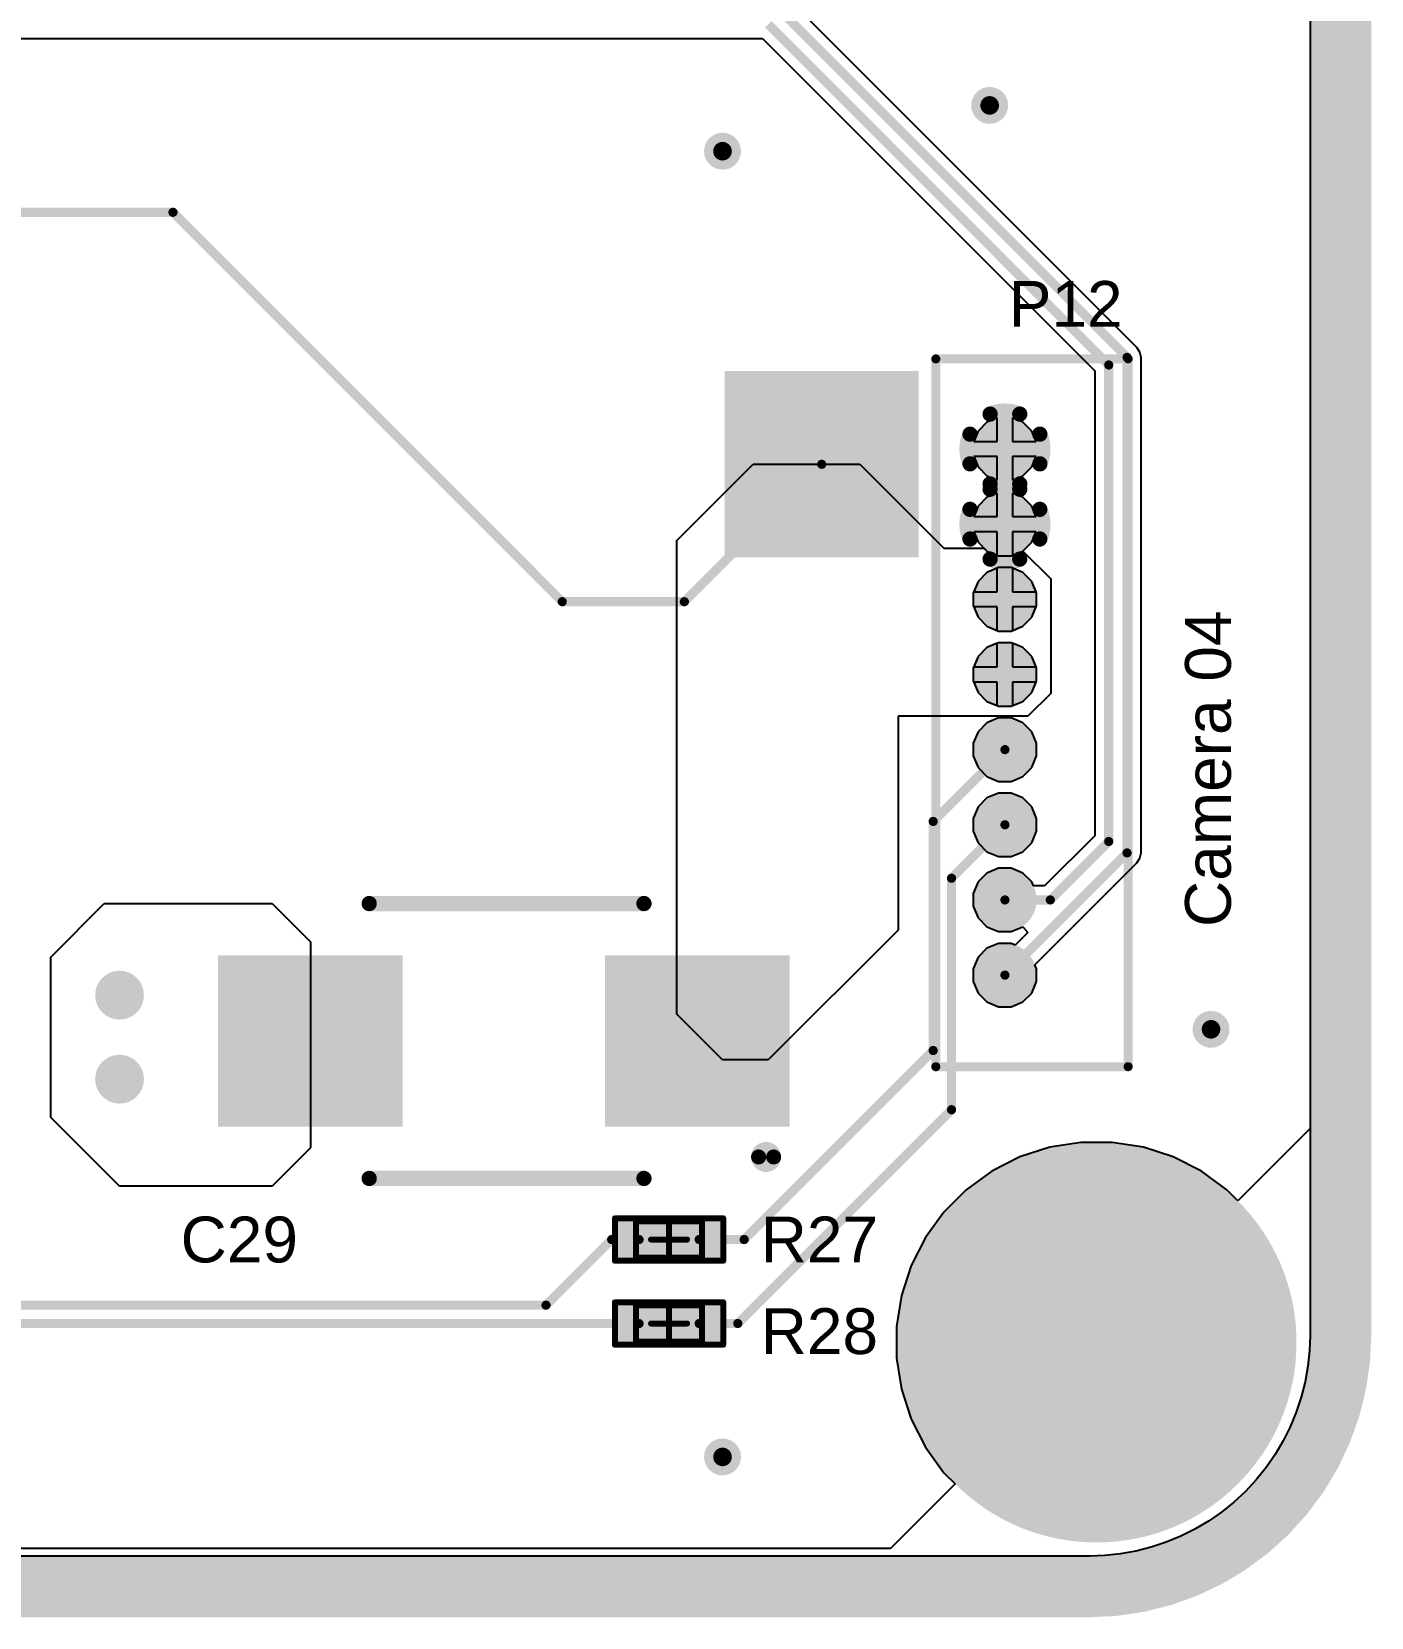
# Model space of a CAD drawing. Header units: millimetres. Extents: x -0.02 to 3.95, y -0.02 to 3.95.
# Drawn here: x 3.077 to 3.955, y -0.02 to 1.018 of the extents above; entities that cross this region are included whole.
import ezdxf

# ---------------------------------------------------------------- set-up
doc = ezdxf.new("R2010")
doc.units = ezdxf.units.MM
doc.header["$MEASUREMENT"] = 0
for name, color, linetype in [('BottomLayer', 5, 'Continuous'), ('BottomSolder', 6, 'Continuous'), ('InternalPlane1', 76, 'Continuous'), ('InternalPlane2', 16, 'Continuous'), ('Mechanical13', 56, 'Continuous'), ('Mechanical15', 56, 'Continuous'), ('MultiLayer', 9, 'Continuous'), ('PadHoleLayer', 156, 'Continuous'), ('TopLayer', 1, 'Continuous'), ('TopOverlay', 2, 'Continuous'), ('TopPaste', 8, 'Continuous'), ('TopSolder', 216, 'Continuous'), ('ViaHoleLayer', 16, 'Continuous')]:
    doc.layers.add(name, color=color, linetype=linetype)
doc.styles.add('Arial', font='', dxfattribs={"height": 0.2})
doc.styles.get('Arial').set_extended_font_data('Arial')

# ---------------------------------------------------------------- blocks, each defined once
blk = doc.blocks.new('0530470810_15')
at = {"layer": 'BottomLayer'}
h = blk.add_hatch(color=5, dxfattribs=at)
edge = h.paths.add_edge_path()
edge.add_arc((0, 0), 0.0147638, 0, 360)
h = blk.add_hatch(color=5, dxfattribs=at)
edge = h.paths.add_edge_path()
edge.add_arc((0.0492126, 0), 0.0147638, 0, 360)
h = blk.add_hatch(color=5, dxfattribs=at)
edge = h.paths.add_edge_path()
edge.add_arc((0.0984252, 0), 0.0147638, 0, 360)
h = blk.add_hatch(color=5, dxfattribs=at)
edge = h.paths.add_edge_path()
edge.add_arc((0.1476378, 0), 0.0147638, 0, 360)
h = blk.add_hatch(color=5, dxfattribs=at)
edge = h.paths.add_edge_path()
edge.add_arc((0.1968504, 0), 0.0147638, 0, 360)
h = blk.add_hatch(color=5, dxfattribs=at)
edge = h.paths.add_edge_path()
edge.add_arc((0.246063, 0), 0.0147638, 0, 360)
h = blk.add_hatch(color=5, dxfattribs=at)
edge = h.paths.add_edge_path()
edge.add_arc((0.2952756, 0), 0.0147638, 0, 360)
h = blk.add_hatch(color=5, dxfattribs=at)
edge = h.paths.add_edge_path()
edge.add_arc((0.3444882, 0), 0.0147638, 0, 360)
at = {"layer": 'BottomSolder'}
h = blk.add_hatch(color=6, dxfattribs=at)
edge = h.paths.add_edge_path()
edge.add_arc((0, 0), 0.0207638, 0, 360)
h = blk.add_hatch(color=6, dxfattribs=at)
edge = h.paths.add_edge_path()
edge.add_arc((0.0492126, 0), 0.0207638, 0, 360)
h = blk.add_hatch(color=6, dxfattribs=at)
edge = h.paths.add_edge_path()
edge.add_arc((0.0984252, 0), 0.0207638, 0, 360)
h = blk.add_hatch(color=6, dxfattribs=at)
edge = h.paths.add_edge_path()
edge.add_arc((0.1476378, 0), 0.0207638, 0, 360)
h = blk.add_hatch(color=6, dxfattribs=at)
edge = h.paths.add_edge_path()
edge.add_arc((0.1968504, 0), 0.0207638, 0, 360)
h = blk.add_hatch(color=6, dxfattribs=at)
edge = h.paths.add_edge_path()
edge.add_arc((0.246063, 0), 0.0207638, 0, 360)
h = blk.add_hatch(color=6, dxfattribs=at)
edge = h.paths.add_edge_path()
edge.add_arc((0.2952756, 0), 0.0207638, 0, 360)
h = blk.add_hatch(color=6, dxfattribs=at)
edge = h.paths.add_edge_path()
edge.add_arc((0.3444882, 0), 0.0207638, 0, 360)
at = {"layer": 'InternalPlane1'}
h = blk.add_hatch(color=76, dxfattribs=at)
edge = h.paths.add_edge_path()
edge.add_arc((0, 0), 0.0158425, 0, 360)
h = blk.add_hatch(color=76, dxfattribs=at)
edge = h.paths.add_edge_path()
edge.add_arc((0.0492126, 0), 0.0158425, 0, 360)
h = blk.add_hatch(color=76, dxfattribs=at)
edge = h.paths.add_edge_path()
edge.add_arc((0.0984252, 0), 0.0158425, 0, 360)
h = blk.add_hatch(color=76, dxfattribs=at)
edge = h.paths.add_edge_path()
edge.add_arc((0.1476378, 0), 0.0158425, 0, 360)
h = blk.add_hatch(color=76, dxfattribs=at)
edge = h.paths.add_edge_path()
edge.add_arc((0.1968504, 0), 0.0158425, 0, 360)
h = blk.add_hatch(color=76, dxfattribs=at)
edge = h.paths.add_edge_path()
edge.add_arc((0.246063, 0), 0.0158425, 0, 360)
at = {"layer": 'InternalPlane2'}
h = blk.add_hatch(color=16, dxfattribs=at)
edge = h.paths.add_edge_path()
edge.add_arc((0, 0), 0.0158425, 0, 360)
h = blk.add_hatch(color=16, dxfattribs=at)
edge = h.paths.add_edge_path()
edge.add_arc((0.0492126, 0), 0.0158425, 0, 360)
h = blk.add_hatch(color=16, dxfattribs=at)
edge = h.paths.add_edge_path()
edge.add_arc((0.0984252, 0), 0.0158425, 0, 360)
h = blk.add_hatch(color=16, dxfattribs=at)
edge = h.paths.add_edge_path()
edge.add_arc((0.1476378, 0), 0.0158425, 0, 360)
h = blk.add_hatch(color=16, dxfattribs=at)
edge = h.paths.add_edge_path()
edge.add_arc((0.1968504, 0), 0.0158425, 0, 360)
h = blk.add_hatch(color=16, dxfattribs=at)
edge = h.paths.add_edge_path()
edge.add_arc((0.246063, 0), 0.0158425, 0, 360)
h = blk.add_hatch(color=16, dxfattribs=at)
edge = h.paths.add_edge_path()
edge.add_arc((0.2952756, 0), 0.0158425, 0, 360)
h = blk.add_hatch(color=16, dxfattribs=at)
edge = h.paths.add_edge_path()
edge.add_arc((0.3444882, 0), 0.0158425, 0, 360)
at = {"layer": 'MultiLayer'}
h = blk.add_hatch(color=9, dxfattribs=at)
edge = h.paths.add_edge_path()
edge.add_arc((0, 0), 0.0147638, 0, 360)
h = blk.add_hatch(color=9, dxfattribs=at)
edge = h.paths.add_edge_path()
edge.add_arc((0.0492126, 0), 0.0147638, 0, 360)
h = blk.add_hatch(color=9, dxfattribs=at)
edge = h.paths.add_edge_path()
edge.add_arc((0.0984252, 0), 0.0147638, 0, 360)
h = blk.add_hatch(color=9, dxfattribs=at)
edge = h.paths.add_edge_path()
edge.add_arc((0.1476378, 0), 0.0147638, 0, 360)
h = blk.add_hatch(color=9, dxfattribs=at)
edge = h.paths.add_edge_path()
edge.add_arc((0.1968504, 0), 0.0147638, 0, 360)
h = blk.add_hatch(color=9, dxfattribs=at)
edge = h.paths.add_edge_path()
edge.add_arc((0.246063, 0), 0.0147638, 0, 360)
h = blk.add_hatch(color=9, dxfattribs=at)
edge = h.paths.add_edge_path()
edge.add_arc((0.2952756, 0), 0.0147638, 0, 360)
h = blk.add_hatch(color=9, dxfattribs=at)
edge = h.paths.add_edge_path()
edge.add_arc((0.3444882, 0), 0.0147638, 0, 360)
at = {"layer": 'PadHoleLayer'}
h = blk.add_hatch(color=156, dxfattribs=at)
edge = h.paths.add_edge_path()
edge.add_arc((0, 0), 0.0098425, 0, 360)
h = blk.add_hatch(color=156, dxfattribs=at)
edge = h.paths.add_edge_path()
edge.add_arc((0.0492126, 0), 0.0098425, 0, 360)
h = blk.add_hatch(color=156, dxfattribs=at)
edge = h.paths.add_edge_path()
edge.add_arc((0.0984252, 0), 0.0098425, 0, 360)
h = blk.add_hatch(color=156, dxfattribs=at)
edge = h.paths.add_edge_path()
edge.add_arc((0.1476378, 0), 0.0098425, 0, 360)
h = blk.add_hatch(color=156, dxfattribs=at)
edge = h.paths.add_edge_path()
edge.add_arc((0.1968504, 0), 0.0098425, 0, 360)
h = blk.add_hatch(color=156, dxfattribs=at)
edge = h.paths.add_edge_path()
edge.add_arc((0.246063, 0), 0.0098425, 0, 360)
h = blk.add_hatch(color=156, dxfattribs=at)
edge = h.paths.add_edge_path()
edge.add_arc((0.2952756, 0), 0.0098425, 0, 360)
h = blk.add_hatch(color=156, dxfattribs=at)
edge = h.paths.add_edge_path()
edge.add_arc((0.3444882, 0), 0.0098425, 0, 360)
at = {"layer": 'TopLayer'}
h = blk.add_hatch(color=1, dxfattribs=at)
edge = h.paths.add_edge_path()
edge.add_arc((0, 0), 0.0147638, 0, 360)
h = blk.add_hatch(color=1, dxfattribs=at)
edge = h.paths.add_edge_path()
edge.add_arc((0.0492126, 0), 0.0147638, 0, 360)
h = blk.add_hatch(color=1, dxfattribs=at)
edge = h.paths.add_edge_path()
edge.add_arc((0.0984252, 0), 0.0147638, 0, 360)
h = blk.add_hatch(color=1, dxfattribs=at)
edge = h.paths.add_edge_path()
edge.add_arc((0.1476378, 0), 0.0147638, 0, 360)
h = blk.add_hatch(color=1, dxfattribs=at)
edge = h.paths.add_edge_path()
edge.add_arc((0.1968504, 0), 0.0147638, 0, 360)
h = blk.add_hatch(color=1, dxfattribs=at)
edge = h.paths.add_edge_path()
edge.add_arc((0.246063, 0), 0.0147638, 0, 360)
h = blk.add_hatch(color=1, dxfattribs=at)
edge = h.paths.add_edge_path()
edge.add_arc((0.2952756, 0), 0.0147638, 0, 360)
h = blk.add_hatch(color=1, dxfattribs=at)
edge = h.paths.add_edge_path()
edge.add_arc((0.3444882, 0), 0.0147638, 0, 360)
at = {"layer": 'TopSolder'}
h = blk.add_hatch(color=216, dxfattribs=at)
edge = h.paths.add_edge_path()
edge.add_arc((0, 0), 0.0207638, 0, 360)
h = blk.add_hatch(color=216, dxfattribs=at)
edge = h.paths.add_edge_path()
edge.add_arc((0.0492126, 0), 0.0207638, 0, 360)
h = blk.add_hatch(color=216, dxfattribs=at)
edge = h.paths.add_edge_path()
edge.add_arc((0.0984252, 0), 0.0207638, 0, 360)
h = blk.add_hatch(color=216, dxfattribs=at)
edge = h.paths.add_edge_path()
edge.add_arc((0.1476378, 0), 0.0207638, 0, 360)
h = blk.add_hatch(color=216, dxfattribs=at)
edge = h.paths.add_edge_path()
edge.add_arc((0.1968504, 0), 0.0207638, 0, 360)
h = blk.add_hatch(color=216, dxfattribs=at)
edge = h.paths.add_edge_path()
edge.add_arc((0.246063, 0), 0.0207638, 0, 360)
h = blk.add_hatch(color=216, dxfattribs=at)
edge = h.paths.add_edge_path()
edge.add_arc((0.2952756, 0), 0.0207638, 0, 360)
h = blk.add_hatch(color=216, dxfattribs=at)
edge = h.paths.add_edge_path()
edge.add_arc((0.3444882, 0), 0.0207638, 0, 360)
at = {"layer": 'InternalPlane1', "const_width": 0.01}
for points in [[(0.2855689, 0.0228676, -0.2034522994236994), (0.3049823, 0.0228676)], [(0.3347815, 0.0228676, -0.2034522994236994), (0.3541949, 0.0228676)], [(0.272408, -0.0097067, -0.2034522994236993), (0.272408, 0.0097067)], [(0.3181432, 0.0097067, -0.2034522994236993), (0.3181432, -0.0097067)], [(0.3216206, -0.0097067, -0.2034522994236993), (0.3216206, 0.0097067)], [(0.3673558, 0.0097067, -0.2034522994236993), (0.3673558, -0.0097067)], [(0.3049823, -0.0228676, -0.2034522994236993), (0.2855689, -0.0228676)], [(0.3541949, -0.0228676, -0.2034522994236993), (0.3347815, -0.0228676)]]:
    blk.add_lwpolyline(points, format="xyb", dxfattribs=at)
at = {"layer": 'InternalPlane1', "const_width": 0.005}
for points in [[(0.2830689, 0.0228676, 1), (0.2880689, 0.0228676, 1)], [(0.3024823, 0.0228676, 1), (0.3074823, 0.0228676, 1)], [(0.3322815, 0.0228676, 1), (0.3372815, 0.0228676, 1)], [(0.3516949, 0.0228676, 1), (0.3566949, 0.0228676, 1)], [(0.269908, 0.0097067, 1), (0.274908, 0.0097067, 1)], [(0.3156432, 0.0097067, 1), (0.3206432, 0.0097067, 1)], [(0.3191206, 0.0097067, 1), (0.3241206, 0.0097067, 1)], [(0.3648558, 0.0097067, 1), (0.3698558, 0.0097067, 1)], [(0.269908, -0.0097067, 1), (0.274908, -0.0097067, 1)], [(0.3156432, -0.0097067, 1), (0.3206432, -0.0097067, 1)], [(0.3191206, -0.0097067, 1), (0.3241206, -0.0097067, 1)], [(0.3648558, -0.0097067, 1), (0.3698558, -0.0097067, 1)], [(0.2830689, -0.0228676, 1), (0.2880689, -0.0228676, 1)], [(0.3024823, -0.0228676, 1), (0.3074823, -0.0228676, 1)], [(0.3322815, -0.0228676, 1), (0.3372815, -0.0228676, 1)], [(0.3516949, -0.0228676, 1), (0.3566949, -0.0228676, 1)]]:
    blk.add_lwpolyline(points, format="xyb", close=True, dxfattribs=at)
at = {"layer": 'TopOverlay', "const_width": 0.0059055}
for points in [[(-0.0600142, 0.0452733), (-0.0599746, -0.0807104)], [(-0.0600142, 0.0452733), (0.403503, 0.0452733)], [(0.403503, 0.0452733), (0.4035426, -0.0807104)], [(-0.0599746, -0.0807104), (0.4035426, -0.0807104)]]:
    blk.add_lwpolyline(points, dxfattribs=at)
at = {"layer": 'TopOverlay', "const_width": 0.0029527}
for points in [[(-0.0614906, 0.0452733, 1), (-0.0585378, 0.0452733, 1)], [(-0.0614906, 0.0452733, 1), (-0.0585378, 0.0452733, 1)], [(0.4020266, 0.0452733, 1), (0.4049794, 0.0452733, 1)], [(0.4020266, 0.0452733, 1), (0.4049794, 0.0452733, 1)], [(-0.061451, -0.0807104, 1), (-0.0584982, -0.0807104, 1)], [(-0.061451, -0.0807104, 1), (-0.0584982, -0.0807104, 1)], [(0.4020662, -0.0807104, 1), (0.405019, -0.0807104, 1)], [(0.4020662, -0.0807104, 1), (0.405019, -0.0807104, 1)]]:
    blk.add_lwpolyline(points, format="xyb", close=True, dxfattribs=at)
blk = doc.blocks.new('2917__7343_M_______16')
at = {"layer": 'TopLayer'}
for points in [[(-0.05452755, 0.05019685), (0.05452755, 0.05019685), (0.05452755, -0.05019685), (-0.05452755, -0.05019685)], [(0.19901575, 0.05019685), (0.30807085, 0.05019685), (0.30807085, -0.05019685), (0.19901575, -0.05019685)]]:
    blk.add_hatch(color=1, dxfattribs=at).paths.add_polyline_path(points)
at = {"layer": 'TopPaste'}
for points in [[(-0.05452755, 0.05019685), (0.05452755, 0.05019685), (0.05452755, -0.05019685), (-0.05452755, -0.05019685)], [(0.19901575, 0.05019685), (0.30807085, 0.05019685), (0.30807085, -0.05019685), (0.19901575, -0.05019685)]]:
    blk.add_hatch(color=8, dxfattribs=at).paths.add_polyline_path(points)
at = {"layer": 'TopSolder'}
for points in [[(-0.06052755, 0.05619685), (0.06052755, 0.05619685), (0.06052755, -0.05619685), (-0.06052755, -0.05619685)], [(0.19301575, 0.05619685), (0.31407085, 0.05619685), (0.31407085, -0.05619685), (0.19301575, -0.05619685)]]:
    blk.add_hatch(color=216, dxfattribs=at).paths.add_polyline_path(points)
at = {"layer": 'TopOverlay', "const_width": 0.01}
for points in [[(0.215, 0.09), (0.035, 0.09)], [(0.215, -0.09), (0.035, -0.09)]]:
    blk.add_lwpolyline(points, dxfattribs=at)
at = {"layer": 'TopOverlay'}
for points, const_width in [([(0.0325, 0.09, 1), (0.0375, 0.09, 1)], 0.005), ([(0.2125, 0.09, 1), (0.2175, 0.09, 1)], 0.005), ([(-0.0400787, 0.0759449, 1), (-0.0499213, 0.0759449, 1)], 0.0098425), ([(-0.0523819, 0.0759449, 1), (-0.0474607, 0.0759449, 1)], 0.0049212), ([(-0.0425393, 0.0759449, 1), (-0.0376181, 0.0759449, 1)], 0.0049212), ([(0.0325, -0.09, 1), (0.0375, -0.09, 1)], 0.005), ([(0.2125, -0.09, 1), (0.2175, -0.09, 1)], 0.005)]:
    blk.add_lwpolyline(points, format="xyb", close=True, dxfattribs=dict(at, const_width=const_width))
blk = doc.blocks.new('DO5022P_473MLB_18')
at = {"layer": 'TopLayer'}
for points in [[(-0.0575, 0.055), (0.0575, 0.055), (0.0575, -0.055), (-0.0575, -0.055)], [(0.5475, 0.055), (0.6625, 0.055), (0.6625, -0.055), (0.5475, -0.055)]]:
    blk.add_hatch(color=1, dxfattribs=at).paths.add_polyline_path(points)
at = {"layer": 'TopPaste'}
for points in [[(-0.0575, 0.055), (0.0575, 0.055), (0.0575, -0.055), (-0.0575, -0.055)], [(0.5475, 0.055), (0.6625, 0.055), (0.6625, -0.055), (0.5475, -0.055)]]:
    blk.add_hatch(color=8, dxfattribs=at).paths.add_polyline_path(points)
at = {"layer": 'TopSolder'}
for points in [[(-0.0635, 0.061), (0.0635, 0.061), (0.0635, -0.061), (-0.0635, -0.061)], [(0.5415, 0.061), (0.6685, 0.061), (0.6685, -0.061), (0.5415, -0.061)]]:
    blk.add_hatch(color=216, dxfattribs=at).paths.add_polyline_path(points)
blk = doc.blocks.new('0402_20')
at = {"layer": 'TopLayer'}
for points in [[(-0.031496, -0.0098424), (-0.031496, 0.0098426), (-0.007874, 0.0098426), (-0.007874, -0.0098424)], [(0.0078741, -0.0098424), (0.0078741, 0.0098426), (0.0314961, 0.0098426), (0.0314961, -0.0098424)]]:
    blk.add_hatch(color=1, dxfattribs=at).paths.add_polyline_path(points)
at = {"layer": 'TopPaste'}
for points in [[(-0.031496, -0.0098424), (-0.031496, 0.0098426), (-0.007874, 0.0098426), (-0.007874, -0.0098424)], [(0.0078741, -0.0098424), (0.0078741, 0.0098426), (0.0314961, 0.0098426), (0.0314961, -0.0098424)]]:
    blk.add_hatch(color=8, dxfattribs=at).paths.add_polyline_path(points)
at = {"layer": 'TopSolder'}
for points in [[(-0.037496, -0.0158424), (-0.037496, 0.0158426), (-0.001874, 0.0158426), (-0.001874, -0.0158424)], [(0.0018741, -0.0158424), (0.0018741, 0.0158426), (0.0374961, 0.0158426), (0.0374961, -0.0158424)]]:
    blk.add_hatch(color=216, dxfattribs=at).paths.add_polyline_path(points)
at = {"layer": 'Mechanical13', "const_width": 0.003937}
for points in [[(-0.0216535, 0.0118111), (0.0216536, 0.0118111)], [(-0.0216535, -0.0118109), (-0.0216535, 0.0118111)], [(0.0216536, -0.0118109), (0.0216536, 0.0118111)], [(-0.0216535, -0.0118109), (0.0216536, -0.0118109)]]:
    blk.add_lwpolyline(points, dxfattribs=at)
at = {"layer": 'Mechanical13', "const_width": 0.0019685}
for points in [[(-0.0226377, 0.0118111, 1), (-0.0206693, 0.0118111, 1)], [(-0.0226377, 0.0118111, 1), (-0.0206693, 0.0118111, 1)], [(0.0206694, 0.0118111, 1), (0.0226378, 0.0118111, 1)], [(0.0206694, 0.0118111, 1), (0.0226378, 0.0118111, 1)], [(-0.0226377, -0.0118109, 1), (-0.0206693, -0.0118109, 1)], [(-0.0226377, -0.0118109, 1), (-0.0206693, -0.0118109, 1)], [(0.0206694, -0.0118109, 1), (0.0226378, -0.0118109, 1)], [(0.0206694, -0.0118109, 1), (0.0226378, -0.0118109, 1)]]:
    blk.add_lwpolyline(points, format="xyb", close=True, dxfattribs=at)
at = {"layer": 'Mechanical15', "const_width": 0.003937}
for points in [[(-0.035433, 0.0137796), (0.0354331, 0.0137796)], [(-0.035433, -0.0137794), (-0.035433, 0.0137796)], [(0, -0.0118109), (0, 0.0118111)], [(0.0354331, -0.0137794), (0.0354331, 0.0137796)], [(-0.011811, 1e-07), (0.0118111, 1e-07)], [(-0.035433, -0.0137794), (0.0354331, -0.0137794)]]:
    blk.add_lwpolyline(points, dxfattribs=at)
at = {"layer": 'Mechanical15', "const_width": 0.0019685}
for points in [[(-0.0364172, 0.0137796, 1), (-0.0344488, 0.0137796, 1)], [(-0.0364172, 0.0137796, 1), (-0.0344488, 0.0137796, 1)], [(-0.0009842, 0.0118111, 1), (0.0009842, 0.0118111, 1)], [(0.0344489, 0.0137796, 1), (0.0364173, 0.0137796, 1)], [(0.0344489, 0.0137796, 1), (0.0364173, 0.0137796, 1)], [(-0.0127952, 1e-07, 1), (-0.0108268, 1e-07, 1)], [(0.0108269, 1e-07, 1), (0.0127953, 1e-07, 1)], [(-0.0009842, -0.0118109, 1), (0.0009842, -0.0118109, 1)], [(-0.0364172, -0.0137794, 1), (-0.0344488, -0.0137794, 1)], [(-0.0364172, -0.0137794, 1), (-0.0344488, -0.0137794, 1)], [(0.0344489, -0.0137794, 1), (0.0364173, -0.0137794, 1)], [(0.0344489, -0.0137794, 1), (0.0364173, -0.0137794, 1)]]:
    blk.add_lwpolyline(points, format="xyb", close=True, dxfattribs=at)
blk = doc.blocks.new('0402_21')
at = {"layer": 'TopLayer'}
for points in [[(-0.031496, -0.0098424), (-0.031496, 0.0098426), (-0.007874, 0.0098426), (-0.007874, -0.0098424)], [(0.0078741, -0.0098424), (0.0078741, 0.0098426), (0.0314961, 0.0098426), (0.0314961, -0.0098424)]]:
    blk.add_hatch(color=1, dxfattribs=at).paths.add_polyline_path(points)
at = {"layer": 'TopPaste'}
for points in [[(-0.031496, -0.0098424), (-0.031496, 0.0098426), (-0.007874, 0.0098426), (-0.007874, -0.0098424)], [(0.0078741, -0.0098424), (0.0078741, 0.0098426), (0.0314961, 0.0098426), (0.0314961, -0.0098424)]]:
    blk.add_hatch(color=8, dxfattribs=at).paths.add_polyline_path(points)
at = {"layer": 'TopSolder'}
for points in [[(-0.037496, -0.0158424), (-0.037496, 0.0158426), (-0.001874, 0.0158426), (-0.001874, -0.0158424)], [(0.0018741, -0.0158424), (0.0018741, 0.0158426), (0.0374961, 0.0158426), (0.0374961, -0.0158424)]]:
    blk.add_hatch(color=216, dxfattribs=at).paths.add_polyline_path(points)
at = {"layer": 'Mechanical13', "const_width": 0.003937}
for points in [[(-0.0216535, 0.0118111), (0.0216536, 0.0118111)], [(-0.0216535, -0.0118109), (-0.0216535, 0.0118111)], [(0.0216536, -0.0118109), (0.0216536, 0.0118111)], [(-0.0216535, -0.0118109), (0.0216536, -0.0118109)]]:
    blk.add_lwpolyline(points, dxfattribs=at)
at = {"layer": 'Mechanical13', "const_width": 0.0019685}
for points in [[(-0.0226377, 0.0118111, 1), (-0.0206693, 0.0118111, 1)], [(-0.0226377, 0.0118111, 1), (-0.0206693, 0.0118111, 1)], [(0.0206694, 0.0118111, 1), (0.0226378, 0.0118111, 1)], [(0.0206694, 0.0118111, 1), (0.0226378, 0.0118111, 1)], [(-0.0226377, -0.0118109, 1), (-0.0206693, -0.0118109, 1)], [(-0.0226377, -0.0118109, 1), (-0.0206693, -0.0118109, 1)], [(0.0206694, -0.0118109, 1), (0.0226378, -0.0118109, 1)], [(0.0206694, -0.0118109, 1), (0.0226378, -0.0118109, 1)]]:
    blk.add_lwpolyline(points, format="xyb", close=True, dxfattribs=at)
at = {"layer": 'Mechanical15', "const_width": 0.003937}
for points in [[(-0.035433, 0.0137796), (0.0354331, 0.0137796)], [(-0.035433, -0.0137794), (-0.035433, 0.0137796)], [(0, -0.0118109), (0, 0.0118111)], [(0.0354331, -0.0137794), (0.0354331, 0.0137796)], [(-0.011811, 1e-07), (0.0118111, 1e-07)], [(-0.035433, -0.0137794), (0.0354331, -0.0137794)]]:
    blk.add_lwpolyline(points, dxfattribs=at)
at = {"layer": 'Mechanical15', "const_width": 0.0019685}
for points in [[(-0.0364172, 0.0137796, 1), (-0.0344488, 0.0137796, 1)], [(-0.0364172, 0.0137796, 1), (-0.0344488, 0.0137796, 1)], [(-0.0009842, 0.0118111, 1), (0.0009842, 0.0118111, 1)], [(0.0344489, 0.0137796, 1), (0.0364173, 0.0137796, 1)], [(0.0344489, 0.0137796, 1), (0.0364173, 0.0137796, 1)], [(-0.0127952, 1e-07, 1), (-0.0108268, 1e-07, 1)], [(0.0108269, 1e-07, 1), (0.0127953, 1e-07, 1)], [(-0.0009842, -0.0118109, 1), (0.0009842, -0.0118109, 1)], [(-0.0364172, -0.0137794, 1), (-0.0344488, -0.0137794, 1)], [(-0.0364172, -0.0137794, 1), (-0.0344488, -0.0137794, 1)], [(0.0344489, -0.0137794, 1), (0.0364173, -0.0137794, 1)], [(0.0344489, -0.0137794, 1), (0.0364173, -0.0137794, 1)]]:
    blk.add_lwpolyline(points, format="xyb", close=True, dxfattribs=at)

msp = doc.modelspace()

# ---------------------------------------------------------------- hatches: boundary and pattern name
at = {"layer": 'BottomLayer'}
h = msp.add_hatch(color=5, dxfattribs=at)
edge = h.paths.add_edge_path()
edge.add_arc((3.705, 0.97), 0.0121025, 0, 360)
h = msp.add_hatch(color=5, dxfattribs=at)
edge = h.paths.add_edge_path()
edge.add_arc((3.53, 0.94), 0.0121025, 0, 360)
h = msp.add_hatch(color=5, dxfattribs=at)
edge = h.paths.add_edge_path()
edge.add_arc((3.135, 0.3873622), 0.016, 0, 360)
h = msp.add_hatch(color=5, dxfattribs=at)
edge = h.paths.add_edge_path()
edge.add_arc((3.85, 0.365), 0.0121025, 0, 360)
h = msp.add_hatch(color=5, dxfattribs=at)
edge = h.paths.add_edge_path()
edge.add_arc((3.135, 0.3323622), 0.016, 0, 360)
h = msp.add_hatch(color=5, dxfattribs=at)
edge = h.paths.add_edge_path()
edge.add_arc((3.775, 0.16), 0.125, 0, 360)
h = msp.add_hatch(color=5, dxfattribs=at)
edge = h.paths.add_edge_path()
edge.add_arc((3.53, 0.085), 0.0121025, 0, 360)
at = {"layer": 'BottomSolder'}
h = msp.add_hatch(color=6, dxfattribs=at)
edge = h.paths.add_edge_path()
edge.add_arc((3.775, 0.16), 0.131, 0, 360)
at = {"layer": 'InternalPlane1'}
h = msp.add_hatch(color=76, dxfattribs=at)
edge = h.paths.add_edge_path()
edge.add_arc((3.775, 0.16), 0.0685, 0, 360)
at = {"layer": 'InternalPlane2'}
h = msp.add_hatch(color=16, dxfattribs=at)
edge = h.paths.add_edge_path()
edge.add_arc((3.705, 0.97), 0.0121023, 0, 360)
h = msp.add_hatch(color=16, dxfattribs=at)
edge = h.paths.add_edge_path()
edge.add_arc((3.53, 0.94), 0.0121023, 0, 360)
h = msp.add_hatch(color=16, dxfattribs=at)
edge = h.paths.add_edge_path()
edge.add_arc((3.135, 0.3873622), 0.0158425, 0, 360)
h = msp.add_hatch(color=16, dxfattribs=at)
edge = h.paths.add_edge_path()
edge.add_arc((3.85, 0.365), 0.0121023, 0, 360)
h = msp.add_hatch(color=16, dxfattribs=at)
edge = h.paths.add_edge_path()
edge.add_arc((3.135, 0.3323622), 0.0158425, 0, 360)
h = msp.add_hatch(color=16, dxfattribs=at)
edge = h.paths.add_edge_path()
edge.add_arc((3.775, 0.16), 0.0685, 0, 360)
h = msp.add_hatch(color=16, dxfattribs=at)
edge = h.paths.add_edge_path()
edge.add_arc((3.53, 0.085), 0.0121023, 0, 360)
at = {"layer": 'MultiLayer'}
h = msp.add_hatch(color=9, dxfattribs=at)
edge = h.paths.add_edge_path()
edge.add_arc((3.775, 0.16), 0.125, 0, 360)
at = {"layer": 'PadHoleLayer'}
h = msp.add_hatch(color=156, dxfattribs=at)
edge = h.paths.add_edge_path()
edge.add_arc((3.775, 0.16), 0.0625, 0, 360)
at = {"layer": 'TopLayer'}
h = msp.add_hatch(color=1, dxfattribs=at)
edge = h.paths.add_edge_path()
edge.add_arc((3.705, 0.97), 0.0121025, 0, 360)
h = msp.add_hatch(color=1, dxfattribs=at)
edge = h.paths.add_edge_path()
edge.add_arc((3.53, 0.94), 0.0121025, 0, 360)
h = msp.add_hatch(color=1, dxfattribs=at)
edge = h.paths.add_edge_path()
edge.add_arc((3.135, 0.3873622), 0.016, 0, 360)
h = msp.add_hatch(color=1, dxfattribs=at)
edge = h.paths.add_edge_path()
edge.add_arc((3.85, 0.365), 0.0121025, 0, 360)
h = msp.add_hatch(color=1, dxfattribs=at)
edge = h.paths.add_edge_path()
edge.add_arc((3.135, 0.3323622), 0.016, 0, 360)
h = msp.add_hatch(color=1, dxfattribs=at)
edge = h.paths.add_edge_path()
edge.add_arc((3.775, 0.16), 0.125, 0, 360)
h = msp.add_hatch(color=1, dxfattribs=at)
edge = h.paths.add_edge_path()
edge.add_arc((3.53, 0.085), 0.0121025, 0, 360)
at = {"layer": 'TopSolder'}
h = msp.add_hatch(color=216, dxfattribs=at)
edge = h.paths.add_edge_path()
edge.add_arc((3.775, 0.16), 0.131, 0, 360)
at = {"layer": 'ViaHoleLayer'}
h = msp.add_hatch(color=16, dxfattribs=at)
edge = h.paths.add_edge_path()
edge.add_arc((3.705, 0.97), 0.0061023, 0, 360)
h = msp.add_hatch(color=16, dxfattribs=at)
edge = h.paths.add_edge_path()
edge.add_arc((3.53, 0.94), 0.0061023, 0, 360)
h = msp.add_hatch(color=16, dxfattribs=at)
edge = h.paths.add_edge_path()
edge.add_arc((3.135, 0.3873622), 0.0098425, 0, 360)
h = msp.add_hatch(color=16, dxfattribs=at)
edge = h.paths.add_edge_path()
edge.add_arc((3.85, 0.365), 0.0061023, 0, 360)
h = msp.add_hatch(color=16, dxfattribs=at)
edge = h.paths.add_edge_path()
edge.add_arc((3.135, 0.3323622), 0.0098425, 0, 360)
h = msp.add_hatch(color=16, dxfattribs=at)
edge = h.paths.add_edge_path()
edge.add_arc((3.53, 0.085), 0.0061023, 0, 360)

# ---------------------------------------------------------------- linework, layer by layer
at = {"layer": 'BottomLayer'}
for p, q in [((3.9149999, 3.6399999), (3.915, 0.3)), ((3.8014886, 0.8114886), (3.5714886, 1.0414886)), ((1.712, 1.0138237), (3.5562286, 1.0138237)), ((3.5562286, 1.0138237), (3.7738237, 0.7962286)), ((3.8034778, 0.8085116), (3.8014886, 0.8114886)), ((3.8041763, 0.805), (3.8034778, 0.8085116)), ((3.8041763, 0.480512), (3.8041763, 0.805)), ((3.7738237, 0.7962286), (3.7738237, 0.4918009)), ((3.7032382, 0.7626029), (3.6973973, 0.756762)), ((3.71, 0.7654037), (3.7032382, 0.7626029)), ((3.71, 0.7500002), (3.71, 0.7654037)), ((3.7267618, 0.7626029), (3.72, 0.7654037)), ((3.72, 0.7654037), (3.72, 0.7500002)), ((3.7326027, 0.756762), (3.7267618, 0.7626029)), ((3.6973973, 0.756762), (3.6945965, 0.7500002)), ((3.6945965, 0.7500002), (3.71, 0.7500002)), ((3.72, 0.7500002), (3.7354035, 0.7500002)), ((3.7354035, 0.7500002), (3.7326027, 0.756762)), ((3.71, 0.7400002), (3.6945965, 0.7400002)), ((3.6945965, 0.7400002), (3.6973973, 0.7332384)), ((3.71, 0.7245967), (3.71, 0.7400002)), ((3.7354035, 0.7400002), (3.72, 0.7400002)), ((3.72, 0.7400002), (3.72, 0.7245967)), ((3.7326027, 0.7332384), (3.7354035, 0.7400002)), ((3.6973973, 0.7332384), (3.7032382, 0.7273975)), ((3.7032382, 0.7273975), (3.71, 0.7245967)), ((3.72, 0.7245967), (3.7267618, 0.7273975)), ((3.7267618, 0.7273975), (3.7326027, 0.7332384)), ((3.6973973, 0.7075494), (3.6945965, 0.7007876)), ((3.7032382, 0.7133903), (3.6973973, 0.7075494)), ((3.71, 0.7161911), (3.7032382, 0.7133903)), ((3.71, 0.7007876), (3.71, 0.7161911)), ((3.7267618, 0.7133903), (3.72, 0.7161911)), ((3.72, 0.7161911), (3.72, 0.7007876)), ((3.7326027, 0.7075494), (3.7267618, 0.7133903)), ((3.7354035, 0.7007876), (3.7326027, 0.7075494)), ((3.6945965, 0.7007876), (3.71, 0.7007876)), ((3.72, 0.7007876), (3.7354035, 0.7007876)), ((3.71, 0.6907876), (3.6945965, 0.6907876)), ((3.6945965, 0.6907876), (3.6973973, 0.6840258)), ((3.71, 0.6753841), (3.71, 0.6907876)), ((3.7354035, 0.6907876), (3.72, 0.6907876)), ((3.72, 0.6907876), (3.72, 0.6753841)), ((3.7326027, 0.6840258), (3.7354035, 0.6907876)), ((3.6973973, 0.6840258), (3.7032382, 0.6781849)), ((3.7032382, 0.6781849), (3.71, 0.6753841)), ((3.72, 0.6753841), (3.7267618, 0.6781849)), ((3.7267618, 0.6781849), (3.7326027, 0.6840258)), ((3.7108698, 0.6673388), (3.7032382, 0.6641777)), ((3.7191302, 0.6673388), (3.7108698, 0.6673388)), ((3.7267618, 0.6641777), (3.7191302, 0.6673388)), ((3.6973973, 0.6583368), (3.6942362, 0.6507052)), ((3.7032382, 0.6641777), (3.6973973, 0.6583368)), ((3.7326027, 0.6583368), (3.7267618, 0.6641777)), ((3.7357638, 0.6507052), (3.7326027, 0.6583368)), ((3.6942362, 0.6507052), (3.6942362, 0.6424448)), ((3.7357638, 0.6424448), (3.7357638, 0.6507052)), ((3.6942362, 0.6424448), (3.6973973, 0.6348132)), ((3.6973973, 0.6348132), (3.7032382, 0.6289723)), ((3.7267618, 0.6289723), (3.7326027, 0.6348132)), ((3.7326027, 0.6348132), (3.7357638, 0.6424448)), ((3.7032382, 0.6289723), (3.7108698, 0.6258112)), ((3.7108698, 0.6258112), (3.7191302, 0.6258112)), ((3.7191302, 0.6258112), (3.7267618, 0.6289723)), ((3.7032382, 0.6149651), (3.6973973, 0.6091242)), ((3.7108698, 0.6181262), (3.7032382, 0.6149651)), ((3.7191302, 0.6181262), (3.7108698, 0.6181262)), ((3.7267618, 0.6149651), (3.7191302, 0.6181262)), ((3.7326027, 0.6091242), (3.7267618, 0.6149651)), ((3.6973973, 0.6091242), (3.6942362, 0.6014926)), ((3.7357638, 0.6014926), (3.7326027, 0.6091242)), ((3.6942362, 0.6014926), (3.6942362, 0.5932322)), ((3.6942362, 0.5932322), (3.6973973, 0.5856006)), ((3.7326027, 0.5856006), (3.7357638, 0.5932322)), ((3.7357638, 0.5932322), (3.7357638, 0.6014926)), ((3.6973973, 0.5856006), (3.7032382, 0.5797597)), ((3.7267618, 0.5797597), (3.7326027, 0.5856006)), ((3.7032382, 0.5797597), (3.7108698, 0.5765986)), ((3.7108698, 0.5765986), (3.7191302, 0.5765986)), ((3.7191302, 0.5765986), (3.7267618, 0.5797597)), ((3.7032382, 0.5657525), (3.6973973, 0.5599116)), ((3.7108698, 0.5689136), (3.7032382, 0.5657525)), ((3.7191302, 0.5689136), (3.7108698, 0.5689136)), ((3.7267618, 0.5657525), (3.7191302, 0.5689136)), ((3.7326027, 0.5599116), (3.7267618, 0.5657525)), ((3.6973973, 0.5599116), (3.6942362, 0.55228)), ((3.6942362, 0.55228), (3.6942362, 0.5440196)), ((3.7357638, 0.55228), (3.7326027, 0.5599116)), ((3.7357638, 0.5440196), (3.7357638, 0.55228)), ((3.6942362, 0.5440196), (3.6973973, 0.536388)), ((3.7326027, 0.536388), (3.7357638, 0.5440196)), ((3.6973973, 0.536388), (3.7032382, 0.5305471)), ((3.7032382, 0.5305471), (3.7108698, 0.527386)), ((3.7191302, 0.527386), (3.7267618, 0.5305471)), ((3.7267618, 0.5305471), (3.7326027, 0.536388)), ((3.7108698, 0.519701), (3.7032382, 0.5165399)), ((3.7108698, 0.527386), (3.7191302, 0.527386)), ((3.7191302, 0.519701), (3.7108698, 0.519701)), ((3.7267618, 0.5165399), (3.7191302, 0.519701)), ((3.6973973, 0.510699), (3.6942362, 0.5030674)), ((3.7032382, 0.5165399), (3.6973973, 0.510699)), ((3.7326027, 0.510699), (3.7267618, 0.5165399)), ((3.7357638, 0.5030674), (3.7326027, 0.510699)), ((3.6942362, 0.5030674), (3.6942362, 0.494807)), ((3.7357638, 0.494807), (3.7357638, 0.5030674)), ((3.6942362, 0.494807), (3.6973973, 0.4871754)), ((3.7326027, 0.4871754), (3.7357638, 0.494807)), ((3.7738237, 0.4918009), (3.7409237, 0.4589009)), ((3.6973973, 0.4871754), (3.7032382, 0.4813345)), ((3.7032382, 0.4813345), (3.7108698, 0.4781734)), ((3.7108698, 0.4781734), (3.7191302, 0.4781734)), ((3.7191302, 0.4781734), (3.7267618, 0.4813345)), ((3.7267618, 0.4813345), (3.7326027, 0.4871754)), ((3.8034778, 0.4770004), (3.8041763, 0.480512)), ((3.7032382, 0.4673273), (3.6973973, 0.4614864)), ((3.7108698, 0.4704884), (3.7032382, 0.4673273)), ((3.7191302, 0.4704884), (3.7108698, 0.4704884)), ((3.7267618, 0.4673273), (3.7191302, 0.4704884)), ((3.7326027, 0.4614864), (3.7267618, 0.4673273)), ((3.7346929, 0.4072277), (3.8014886, 0.4740234)), ((3.8014886, 0.4740234), (3.8034778, 0.4770004)), ((3.6973973, 0.4614864), (3.6942362, 0.4538548)), ((3.7336736, 0.4589009), (3.7326027, 0.4614864)), ((3.7409237, 0.4589009), (3.7336736, 0.4589009)), ((3.6942362, 0.4538548), (3.6942362, 0.4455944)), ((3.6942362, 0.4455944), (3.6973973, 0.4379628)), ((3.6973973, 0.4379628), (3.7032382, 0.4321219)), ((3.7032382, 0.4321219), (3.7108698, 0.4289608)), ((3.7108698, 0.4289608), (3.7191302, 0.4289608)), ((3.7191302, 0.4289608), (3.7267617, 0.4321219)), ((3.7299556, 0.4284448), (3.7217157, 0.4202049)), ((3.7267617, 0.4321219), (3.7299556, 0.4284448)), ((3.7032382, 0.4181147), (3.6973973, 0.4122738)), ((3.7108698, 0.4212758), (3.7032382, 0.4181147)), ((3.7191302, 0.4212758), (3.7108698, 0.4212758)), ((3.7217157, 0.4202049), (3.7191302, 0.4212758)), ((3.6973973, 0.4122738), (3.6942362, 0.4046422)), ((3.7357638, 0.4046422), (3.7346929, 0.4072277)), ((3.6942362, 0.4046422), (3.6942362, 0.3963818)), ((3.6942362, 0.3963818), (3.6973973, 0.3887502)), ((3.7326027, 0.3887502), (3.7357638, 0.3963818)), ((3.7357638, 0.3963818), (3.7357638, 0.4046422)), ((3.6973973, 0.3887502), (3.7032382, 0.3829093)), ((3.7267618, 0.3829093), (3.7326027, 0.3887502)), ((3.7032382, 0.3829093), (3.7108698, 0.3797482)), ((3.7108698, 0.3797482), (3.7191302, 0.3797482)), ((3.7191302, 0.3797482), (3.7267618, 0.3829093)), ((3.7646901, 0.291), (3.7443241, 0.2877744)), ((3.7853099, 0.291), (3.7646901, 0.291)), ((3.8056759, 0.2877744), (3.7853099, 0.291)), ((3.915, 0.3), (3.867631, 0.252631)), ((3.7247134, 0.2814025), (3.706341, 0.2720413)), ((3.7443241, 0.2877744), (3.7247134, 0.2814025)), ((3.8252866, 0.2814025), (3.8056759, 0.2877744)), ((3.843659, 0.2720413), (3.8252866, 0.2814025)), ((3.706341, 0.2720413), (3.6896592, 0.2599212)), ((3.8603408, 0.2599212), (3.843659, 0.2720413)), ((3.6896592, 0.2599212), (3.6750788, 0.2453408)), ((3.867631, 0.252631), (3.8603408, 0.2599212)), ((3.6750788, 0.2453408), (3.6629587, 0.228659)), ((3.6629587, 0.228659), (3.6535975, 0.2102866)), ((3.6535975, 0.2102866), (3.6472256, 0.1906759)), ((3.6472256, 0.1906759), (3.644, 0.1703099)), ((3.644, 0.1703099), (3.644, 0.1496901)), ((3.644, 0.1496901), (3.6472256, 0.1293241)), ((3.6472256, 0.1293241), (3.6535975, 0.1097134)), ((3.6535975, 0.1097134), (3.6629587, 0.091341)), ((3.6629587, 0.091341), (3.6750788, 0.0746592)), ((3.6750788, 0.0746592), (3.682369, 0.067369)), ((3.682369, 0.067369), (3.6399999, 0.0249999)), ((3.6399999, 0.0249999), (0.295, 0.025))]:
    msp.add_line(p, q, dxfattribs=at)
at = {"layer": 'BottomLayer', "const_width": 0.006}
for points in [[(3.565, 1.035), (3.795, 0.805)], [(3.5600295, 1.023), (3.783, 0.8000295)], [(3.783, 0.488), (3.783, 0.8000295)], [(3.795, 0.480512), (3.795, 0.805)], [(3.7447246, 0.4497246), (3.783, 0.488)], [(3.715, 0.400512), (3.795, 0.480512)], [(3.715, 0.4497246), (3.7447246, 0.4497246)]]:
    msp.add_lwpolyline(points, dxfattribs=at)
at = {"layer": 'BottomLayer', "const_width": 0.003}
for points in [[(3.7815, 0.8000295, 1), (3.7845, 0.8000295, 1)], [(3.7815, 0.8000295, 1), (3.7845, 0.8000295, 1)], [(3.7935, 0.805, 1), (3.7965, 0.805, 1)], [(3.7935, 0.805, 1), (3.7965, 0.805, 1)], [(3.7815, 0.488, 1), (3.7845, 0.488, 1)], [(3.7815, 0.488, 1), (3.7845, 0.488, 1)], [(3.7935, 0.480512, 1), (3.7965, 0.480512, 1)], [(3.7935, 0.480512, 1), (3.7965, 0.480512, 1)], [(3.7135, 0.4497246, 1), (3.7165, 0.4497246, 1)], [(3.7432246, 0.4497246, 1), (3.7462246, 0.4497246, 1)], [(3.7432246, 0.4497246, 1), (3.7462246, 0.4497246, 1)], [(3.7135, 0.400512, 1), (3.7165, 0.400512, 1)]]:
    msp.add_lwpolyline(points, format="xyb", close=True, dxfattribs=at)
at = {"layer": 'InternalPlane1'}
for p, q in [((3.9149028, 3.7753605), (3.9149028, 0.165)), ((3.9149683, 0.1643354), (3.9146226, 0.1546564)), ((3.9149028, 0.165), (3.9149683, 0.1643354)), ((3.9146226, 0.1546564), (3.9135162, 0.1443655)), ((3.9135162, 0.1443655), (3.9116785, 0.1341798)), ((3.9116785, 0.1341798), (3.9091188, 0.1241511)), ((3.9058502, 0.1143306), (3.9018894, 0.1047683)), ((3.9091188, 0.1241511), (3.9058502, 0.1143306)), ((3.9018894, 0.1047683), (3.8972565, 0.0955129)), ((3.8972565, 0.0955129), (3.8919751, 0.0866116)), ((3.8919751, 0.0866116), (3.8860722, 0.0781098)), ((3.8860722, 0.0781098), (3.8795777, 0.0700507)), ((3.8725249, 0.0624755), (3.8649497, 0.0554227)), ((3.8795777, 0.0700507), (3.8725249, 0.0624755)), ((3.8649497, 0.0554227), (3.8568906, 0.0489282)), ((3.8483888, 0.0430253), (3.8394875, 0.0377439)), ((3.8568906, 0.0489282), (3.8483888, 0.0430253)), ((3.8302321, 0.033111), (3.8206698, 0.0291502)), ((3.8394875, 0.0377439), (3.8302321, 0.033111)), ((3.7906349, 0.0214842), (3.780344, 0.0203778)), ((3.8008206, 0.0233219), (3.7906349, 0.0214842)), ((3.8108493, 0.0258816), (3.8008206, 0.0233219)), ((3.8206698, 0.0291502), (3.8108493, 0.0258816)), ((3.7700004, 0.0200976), (0.163386, 0.0200966)), ((3.770665, 0.0200321), (3.7700004, 0.0200976)), ((3.780344, 0.0203778), (3.770665, 0.0200321))]:
    msp.add_line(p, q, dxfattribs=at)
at = {"layer": 'InternalPlane1', "const_width": 0.04}
for points in [[(3.9349996, 0.165), (3.9349996, 3.7753605)], [(0.163386, -2e-07), (3.7700004, 8e-07)]]:
    msp.add_lwpolyline(points, dxfattribs=at)
msp.add_lwpolyline([(3.9349996, 0.165, -0.4142135623730951), (3.7700004, 8e-07)], format="xyb", dxfattribs=at)
at = {"layer": 'InternalPlane1', "const_width": 0.02}
for points in [[(3.9249996, 0.165, 1), (3.9449996, 0.165, 1)], [(3.9249996, 0.165, 1), (3.9449996, 0.165, 1)], [(3.7600004, 8e-07, 1), (3.7800004, 8e-07, 1)], [(3.7600004, 8e-07, 1), (3.7800004, 8e-07, 1)]]:
    msp.add_lwpolyline(points, format="xyb", close=True, dxfattribs=at)
at = {"layer": 'InternalPlane2'}
for p, q in [((3.9149028, 3.7753605), (3.9149028, 0.165)), ((3.9149683, 0.1643354), (3.9146226, 0.1546564)), ((3.9149028, 0.165), (3.9149683, 0.1643354)), ((3.9146226, 0.1546564), (3.9135162, 0.1443655)), ((3.9135162, 0.1443655), (3.9116785, 0.1341798)), ((3.9116785, 0.1341798), (3.9091188, 0.1241511)), ((3.9058502, 0.1143306), (3.9018894, 0.1047683)), ((3.9091188, 0.1241511), (3.9058502, 0.1143306)), ((3.9018894, 0.1047683), (3.8972565, 0.0955129)), ((3.8972565, 0.0955129), (3.8919751, 0.0866116)), ((3.8919751, 0.0866116), (3.8860722, 0.0781098)), ((3.8860722, 0.0781098), (3.8795777, 0.0700507)), ((3.8725249, 0.0624755), (3.8649497, 0.0554227)), ((3.8795777, 0.0700507), (3.8725249, 0.0624755)), ((3.8649497, 0.0554227), (3.8568906, 0.0489282)), ((3.8483888, 0.0430253), (3.8394875, 0.0377439)), ((3.8568906, 0.0489282), (3.8483888, 0.0430253)), ((3.8302321, 0.033111), (3.8206698, 0.0291502)), ((3.8394875, 0.0377439), (3.8302321, 0.033111)), ((3.7906349, 0.0214842), (3.780344, 0.0203778)), ((3.8008206, 0.0233219), (3.7906349, 0.0214842)), ((3.8108493, 0.0258816), (3.8008206, 0.0233219)), ((3.8206698, 0.0291502), (3.8108493, 0.0258816)), ((3.7700004, 0.0200976), (0.163386, 0.0200966)), ((3.770665, 0.0200321), (3.7700004, 0.0200976)), ((3.780344, 0.0203778), (3.770665, 0.0200321))]:
    msp.add_line(p, q, dxfattribs=at)
at = {"layer": 'InternalPlane2', "const_width": 0.04}
for points in [[(3.9349996, 0.165), (3.9349996, 3.7753605)], [(0.163386, -2e-07), (3.7700004, 8e-07)]]:
    msp.add_lwpolyline(points, dxfattribs=at)
msp.add_lwpolyline([(3.9349996, 0.165, -0.4142135623730951), (3.7700004, 8e-07)], format="xyb", dxfattribs=at)
at = {"layer": 'InternalPlane2', "const_width": 0.02}
for points in [[(3.9249996, 0.165, 1), (3.9449996, 0.165, 1)], [(3.9249996, 0.165, 1), (3.9449996, 0.165, 1)], [(3.7600004, 8e-07, 1), (3.7800004, 8e-07, 1)], [(3.7600004, 8e-07, 1), (3.7800004, 8e-07, 1)]]:
    msp.add_lwpolyline(points, format="xyb", close=True, dxfattribs=at)
at = {"layer": 'TopLayer'}
for p, q in [((3.5, 0.685), (3.55, 0.735)), ((3.55, 0.735), (3.62, 0.735)), ((3.62, 0.735), (3.675, 0.68)), ((3.5, 0.375), (3.5, 0.685)), ((3.675, 0.68), (3.7014231, 0.68)), ((3.7014231, 0.68), (3.7032382, 0.6781849)), ((3.7032382, 0.6781849), (3.7108698, 0.6750238)), ((3.7108698, 0.6750238), (3.7191302, 0.6750238)), ((3.7191302, 0.6750238), (3.7267618, 0.6781849)), ((3.7267618, 0.6781849), (3.7267884, 0.6782116)), ((3.7267884, 0.6782116), (3.745, 0.66)), ((3.71, 0.6669785), (3.7032382, 0.6641777)), ((3.71, 0.651575), (3.71, 0.6669785)), ((3.7267618, 0.6641777), (3.72, 0.6669785)), ((3.72, 0.6669785), (3.72, 0.651575)), ((3.6973973, 0.6583368), (3.6945965, 0.651575)), ((3.7032382, 0.6641777), (3.6973973, 0.6583368)), ((3.7326027, 0.6583368), (3.7267618, 0.6641777)), ((3.7354035, 0.651575), (3.7326027, 0.6583368)), ((3.745, 0.66), (3.745, 0.585)), ((3.6945965, 0.651575), (3.71, 0.651575)), ((3.72, 0.651575), (3.7354035, 0.651575)), ((3.71, 0.641575), (3.6945965, 0.641575)), ((3.6945965, 0.641575), (3.6973973, 0.6348132)), ((3.6973973, 0.6348132), (3.7032382, 0.6289723)), ((3.71, 0.6261715), (3.71, 0.641575)), ((3.7354035, 0.641575), (3.72, 0.641575)), ((3.72, 0.641575), (3.72, 0.6261715)), ((3.7267618, 0.6289723), (3.7326027, 0.6348132)), ((3.7326027, 0.6348132), (3.7354035, 0.641575)), ((3.7032382, 0.6289723), (3.71, 0.6261715)), ((3.72, 0.6261715), (3.7267618, 0.6289723)), ((3.7032382, 0.6149651), (3.6973973, 0.6091242)), ((3.71, 0.6177659), (3.7032382, 0.6149651)), ((3.71, 0.6023624), (3.71, 0.6177659)), ((3.7267618, 0.6149651), (3.72, 0.6177659)), ((3.72, 0.6177659), (3.72, 0.6023624)), ((3.7326027, 0.6091242), (3.7267618, 0.6149651)), ((3.6973973, 0.6091242), (3.6945965, 0.6023624)), ((3.6945965, 0.6023624), (3.71, 0.6023624)), ((3.72, 0.6023624), (3.7354035, 0.6023624)), ((3.7354035, 0.6023624), (3.7326027, 0.6091242)), ((3.71, 0.5923624), (3.6945965, 0.5923624)), ((3.6945965, 0.5923624), (3.6973973, 0.5856006)), ((3.71, 0.5769589), (3.71, 0.5923624)), ((3.7354035, 0.5923624), (3.72, 0.5923624)), ((3.72, 0.5923624), (3.72, 0.5769589)), ((3.7326027, 0.5856006), (3.7354035, 0.5923624)), ((3.6973973, 0.5856006), (3.7032382, 0.5797597)), ((3.7267618, 0.5797597), (3.7326027, 0.5856006)), ((3.745, 0.585), (3.7299999, 0.5699999)), ((3.7032382, 0.5797597), (3.71, 0.5769589)), ((3.72, 0.5769589), (3.7267618, 0.5797597)), ((3.7299999, 0.5699999), (3.6449999, 0.5699999)), ((3.6449999, 0.5699999), (3.645, 0.43)), ((3.09, 0.4123622), (3.125, 0.4473622)), ((3.125, 0.4473622), (3.235, 0.4473622)), ((3.235, 0.4473622), (3.26, 0.4223622)), ((3.645, 0.43), (3.56, 0.345)), ((3.26, 0.4223622), (3.26, 0.2873622)), ((3.09, 0.3073622), (3.09, 0.4123622)), ((3.53, 0.345), (3.5, 0.375)), ((3.56, 0.345), (3.53, 0.345)), ((3.135, 0.2623622), (3.09, 0.3073622)), ((3.26, 0.2873622), (3.235, 0.2623622)), ((3.235, 0.2623622), (3.135, 0.2623622))]:
    msp.add_line(p, q, dxfattribs=at)
for points, const_width in [([(2.8343701, 0.9), (3.1700001, 0.9)], 0.006), ([(3.1700001, 0.9), (3.4250001, 0.645)], 0.006), ([(3.505, 0.645), (3.595, 0.735)], 0.006), ([(3.4250001, 0.645), (3.505, 0.645)], 0.006), ([(3.668, 0.5011498), (3.715, 0.5481498)], 0.006), ([(3.668, 0.3511496), (3.668, 0.5011498)], 0.006), ([(3.68, 0.4639372), (3.715, 0.4989372)], 0.006), ([(3.68, 0.3123622), (3.68, 0.4639372)], 0.006), ([(3.5135433, 0.3573622), (3.515, 0.3588189)], 0.03), ([(3.5442127, 0.2273623), (3.668, 0.3511496)], 0.006), ([(3.5400001, 0.1723623), (3.68, 0.3123622)], 0.006), ([(3.4143622, 0.1843622), (3.4573623, 0.2273623)], 0.006), ([(3.4573623, 0.2273623), (3.475315, 0.2273623)], 0.006), ([(3.5146851, 0.2273623), (3.5442127, 0.2273623)], 0.006), ([(2.7123917, 0.1843622), (3.4143622, 0.1843622)], 0.006), ([(2.7173622, 0.1723622), (3.4753149, 0.1723622)], 0.006), ([(3.4753149, 0.1723622), (3.475315, 0.1723623)], 0.006), ([(3.5146851, 0.1723623), (3.5400001, 0.1723623)], 0.006)]:
    msp.add_lwpolyline(points, dxfattribs=dict(at, const_width=const_width))
for points, const_width in [([(3.1685001, 0.9, 1), (3.1715001, 0.9, 1)], 0.003), ([(3.1685001, 0.9, 1), (3.1715001, 0.9, 1)], 0.003), ([(3.5935, 0.735, 1), (3.5965, 0.735, 1)], 0.003), ([(3.4235001, 0.645, 1), (3.4265001, 0.645, 1)], 0.003), ([(3.4235001, 0.645, 1), (3.4265001, 0.645, 1)], 0.003), ([(3.5035, 0.645, 1), (3.5065, 0.645, 1)], 0.003), ([(3.5035, 0.645, 1), (3.5065, 0.645, 1)], 0.003), ([(3.7135, 0.5481498, 1), (3.7165, 0.5481498, 1)], 0.003), ([(3.6665, 0.5011498, 1), (3.6695, 0.5011498, 1)], 0.003), ([(3.6665, 0.5011498, 1), (3.6695, 0.5011498, 1)], 0.003), ([(3.7135, 0.4989372, 1), (3.7165, 0.4989372, 1)], 0.003), ([(3.6785, 0.4639372, 1), (3.6815, 0.4639372, 1)], 0.003), ([(3.6785, 0.4639372, 1), (3.6815, 0.4639372, 1)], 0.003), ([(3.5075, 0.3588189, 1), (3.5225, 0.3588189, 1)], 0.015), ([(3.5060433, 0.3573622, 1), (3.5210433, 0.3573622, 1)], 0.015), ([(3.6665, 0.3511496, 1), (3.6695, 0.3511496, 1)], 0.003), ([(3.6665, 0.3511496, 1), (3.6695, 0.3511496, 1)], 0.003), ([(3.6785, 0.3123622, 1), (3.6815, 0.3123622, 1)], 0.003), ([(3.6785, 0.3123622, 1), (3.6815, 0.3123622, 1)], 0.003), ([(3.4558623, 0.2273623, 1), (3.4588623, 0.2273623, 1)], 0.003), ([(3.4558623, 0.2273623, 1), (3.4588623, 0.2273623, 1)], 0.003), ([(3.473815, 0.2273623, 1), (3.476815, 0.2273623, 1)], 0.003), ([(3.5131851, 0.2273623, 1), (3.5161851, 0.2273623, 1)], 0.003), ([(3.5427127, 0.2273623, 1), (3.5457127, 0.2273623, 1)], 0.003), ([(3.5427127, 0.2273623, 1), (3.5457127, 0.2273623, 1)], 0.003), ([(3.4128622, 0.1843622, 1), (3.4158622, 0.1843622, 1)], 0.003), ([(3.4128622, 0.1843622, 1), (3.4158622, 0.1843622, 1)], 0.003), ([(3.4738149, 0.1723622, 1), (3.4768149, 0.1723622, 1)], 0.003), ([(3.4738149, 0.1723622, 1), (3.4768149, 0.1723622, 1)], 0.003), ([(3.473815, 0.1723623, 1), (3.476815, 0.1723623, 1)], 0.003), ([(3.5131851, 0.1723623, 1), (3.5161851, 0.1723623, 1)], 0.003), ([(3.5385001, 0.1723623, 1), (3.5415001, 0.1723623, 1)], 0.003), ([(3.5385001, 0.1723623, 1), (3.5415001, 0.1723623, 1)], 0.003)]:
    msp.add_lwpolyline(points, format="xyb", close=True, dxfattribs=dict(at, const_width=const_width))

# ---------------------------------------------------------------- block references
for name, p, rotation in [('0530470810_15', (3.715, 0.400512), 90), ('DO5022P_473MLB_18', (3.595, 0.735), 180), ('2917__7343_M_______16', (3.5135433, 0.3573622), 180)]:
    msp.add_blockref(name, p, dxfattribs=dict(rotation=rotation))
for name, p in [('0402_20', (3.495, 0.2273622)), ('0402_21', (3.495, 0.1723622))]:
    msp.add_blockref(name, p)

# ---------------------------------------------------------------- texts
at = {"layer": 'TopOverlay', "style": 'Arial'}
for s, p in [('P12', (3.7175122, 0.8250049)), ('C29', (3.175013, 0.2123671)), ('R27', (3.555013, 0.2123671)), ('R28', (3.555013, 0.1523671))]:
    msp.add_text(s, height=0.03, dxfattribs=at).set_placement(p)
msp.add_text('Camera 04', height=0.03, rotation=90, dxfattribs=at).set_placement((3.863, 0.432))

doc.saveas('drawing.dxf')
